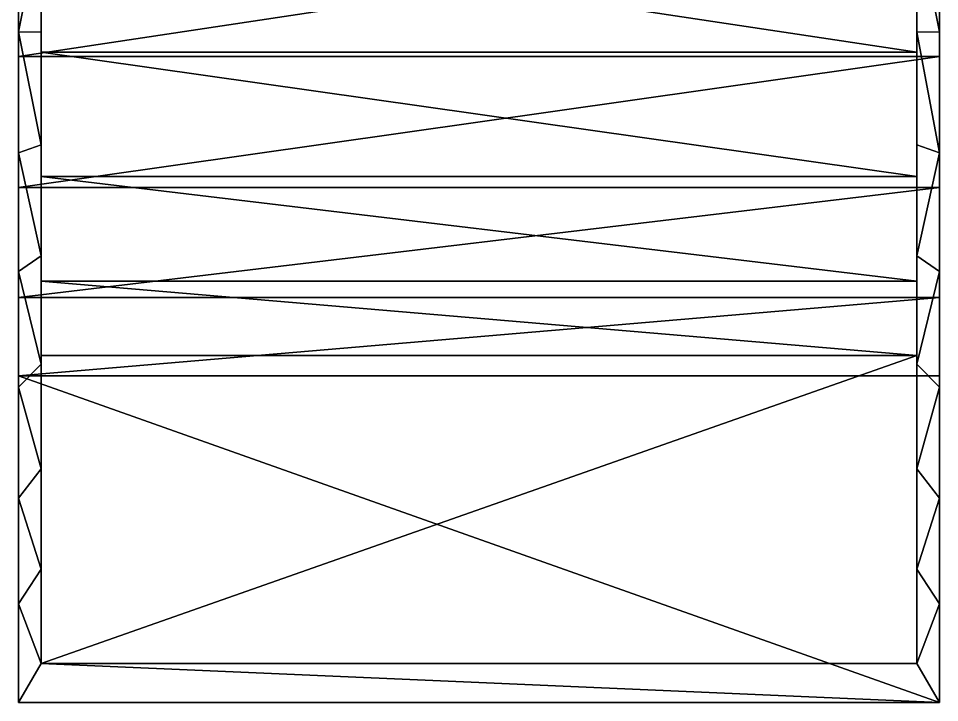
# Model space of a CAD drawing. Header units: metres. Extents: x -0.05 to 1.81, y -0.26 to 2.46.
# Drawn here: x -0.045 to 1.805, y -0.261 to 1.114 of the extents above; entities that cross this region are included whole.
import ezdxf

# ---------------------------------------------------------------- set-up
doc = ezdxf.new("R2010")
doc.units = ezdxf.units.M
doc.header["$LTSCALE"] = 65.185185
for name, color, linetype in [('1', 7, 'CONTINUOUS'), ('11', 7, 'CONTINUOUS'), ('12', 7, 'CONTINUOUS'), ('17', 7, 'CONTINUOUS'), ('18', 7, 'CONTINUOUS'), ('2', 7, 'CONTINUOUS'), ('21', 7, 'CONTINUOUS'), ('7', 7, 'CONTINUOUS'), ('8', 7, 'CONTINUOUS')]:
    doc.layers.add(name, color=color, linetype=linetype)

msp = doc.modelspace()

# ---------------------------------------------------------------- linework, layer by layer
at = {"layer": '1', "linetype": 'CONTINUOUS'}
for points in [[(0, 1.0868, 0.1301), (0, 1.3143, 0.1303), (0, 1.3117, 1.4726), (0, 1.0868, 0.1301)], [(0, 1.0464, 1.4652), (0, 1.0868, 0.1301), (0, 1.3117, 1.4726), (0, 1.0464, 1.4652)], [(0, 0.8603, 0.1079), (0, 1.0868, 0.1301), (0, 1.0464, 1.4652), (0, 0.8603, 0.1079)], [(0, 0.7964, 1.376), (0, 0.8603, 0.1079), (0, 1.0464, 1.4652), (0, 0.7964, 1.376)], [(0, 0.6371, 0.064), (0, 0.8603, 0.1079), (0, 0.7964, 1.376), (0, 0.6371, 0.064)], [(0, 0.5863, 1.2138), (0, 0.6371, 0.064), (0, 0.7964, 1.376), (0, 0.5863, 1.2138)], [(0, 0.4191, -0.0013), (0, 0.6371, 0.064), (0, 0.4368, 0.9945), (0, 0.4191, -0.0013)], [(0, 0.4368, 0.9945), (0, 0.6371, 0.064), (0, 0.5863, 1.2138), (0, 0.4368, 0.9945)], [(0, -0.1828, -0.3181), (0, 0.0072, -0.1933), (0, 0.4368, 0.9945), (0, -0.1828, -0.3181)], [(0, 0.0072, -0.1933), (0, 0.2085, -0.0873), (0, 0.4368, 0.9945), (0, 0.0072, -0.1933)], [(0, 0.2085, -0.0873), (0, 0.4191, -0.0013), (0, 0.4368, 0.9945), (0, 0.2085, -0.0873)]]:
    msp.add_3dface(points, dxfattribs=at)
at = {"layer": '11', "linetype": 'CONTINUOUS'}
for points in [[(-0.0454, 1.0871, 0.1301), (-0.0454, 1.3173, 1.5176), (-0.0454, 1.331, 0.1294), (-0.0454, 1.0871, 0.1301)], [(-0.0454, 1.0378, 1.5098), (-0.0454, 1.3173, 1.5176), (-0.0454, 1.0871, 0.1301), (-0.0454, 1.0378, 1.5098)], [(-0.0454, 0.8444, 0.1055), (-0.0454, 1.0378, 1.5098), (-0.0454, 1.0871, 0.1301), (-0.0454, 0.8444, 0.1055)], [(-0.0454, 0.7745, 1.4158), (-0.0454, 1.0378, 1.5098), (-0.0454, 0.8444, 0.1055), (-0.0454, 0.7745, 1.4158)], [(-0.0454, 0.6055, 0.056), (-0.0454, 0.7745, 1.4158), (-0.0454, 0.8444, 0.1055), (-0.0454, 0.6055, 0.056)], [(-0.0454, 0.5532, 1.2449), (-0.0454, 0.7745, 1.4158), (-0.0454, 0.6055, 0.056), (-0.0454, 0.5532, 1.2449)], [(-0.0454, 0.3731, -0.0181), (-0.0454, 0.5532, 1.2449), (-0.0454, 0.6055, 0.056), (-0.0454, 0.3731, -0.0181)], [(-0.0454, 0.3957, 1.0139), (-0.0454, 0.5532, 1.2449), (-0.0454, 0.3731, -0.0181), (-0.0454, 0.3957, 1.0139)], [(-0.0454, -0.2612, -0.3777), (-0.0454, 0.3957, 1.0139), (-0.0454, -0.0626, -0.2361), (-0.0454, -0.2612, -0.3777)], [(-0.0454, -0.0626, -0.2361), (-0.0454, 0.3957, 1.0139), (-0.0454, 0.1496, -0.1158), (-0.0454, -0.0626, -0.2361)], [(-0.0454, 0.1496, -0.1158), (-0.0454, 0.3957, 1.0139), (-0.0454, 0.3731, -0.0181), (-0.0454, 0.1496, -0.1158)]]:
    msp.add_3dface(points, dxfattribs=at)
at = {"layer": '12', "linetype": 'CONTINUOUS'}
for points in [[(1.8054, 1.0871, 0.1301), (1.8054, 1.331, 0.1294), (1.8054, 1.3173, 1.5176), (1.8054, 1.0871, 0.1301)], [(1.8054, 1.0378, 1.5098), (1.8054, 1.0871, 0.1301), (1.8054, 1.3173, 1.5176), (1.8054, 1.0378, 1.5098)], [(1.8054, 0.8444, 0.1055), (1.8054, 1.0871, 0.1301), (1.8054, 1.0378, 1.5098), (1.8054, 0.8444, 0.1055)], [(1.8054, 0.7745, 1.4158), (1.8054, 0.8444, 0.1055), (1.8054, 1.0378, 1.5098), (1.8054, 0.7745, 1.4158)], [(1.8054, 0.6055, 0.056), (1.8054, 0.8444, 0.1055), (1.8054, 0.7745, 1.4158), (1.8054, 0.6055, 0.056)], [(1.8054, 0.5532, 1.2449), (1.8054, 0.6055, 0.056), (1.8054, 0.7745, 1.4158), (1.8054, 0.5532, 1.2449)], [(1.8054, 0.3731, -0.0181), (1.8054, 0.6055, 0.056), (1.8054, 0.3957, 1.0139), (1.8054, 0.3731, -0.0181)], [(1.8054, 0.3957, 1.0139), (1.8054, 0.6055, 0.056), (1.8054, 0.5532, 1.2449), (1.8054, 0.3957, 1.0139)], [(1.8054, 0.1496, -0.1158), (1.8054, 0.3731, -0.0181), (1.8054, 0.3957, 1.0139), (1.8054, 0.1496, -0.1158)], [(1.8054, -0.0626, -0.2361), (1.8054, 0.1496, -0.1158), (1.8054, 0.3957, 1.0139), (1.8054, -0.0626, -0.2361)], [(1.8054, -0.2612, -0.3777), (1.8054, -0.0626, -0.2361), (1.8054, 0.3957, 1.0139), (1.8054, -0.2612, -0.3777)]]:
    msp.add_3dface(points, dxfattribs=at)
at = {"layer": '17', "linetype": 'CONTINUOUS'}
for points in [[(-0.0454, 1.3173, 1.5176), (-0.0454, 1.0378, 1.5098), (1.8054, 1.3173, 1.5176), (-0.0454, 1.3173, 1.5176)], [(-0.0454, 1.0378, 1.5098), (1.8054, 1.0378, 1.5098), (1.8054, 1.3173, 1.5176), (-0.0454, 1.0378, 1.5098)], [(-0.0454, 1.0378, 1.5098), (-0.0454, 0.7745, 1.4158), (1.8054, 1.0378, 1.5098), (-0.0454, 1.0378, 1.5098)], [(-0.0454, 0.7745, 1.4158), (1.8054, 0.7745, 1.4158), (1.8054, 1.0378, 1.5098), (-0.0454, 0.7745, 1.4158)], [(-0.0454, 0.7745, 1.4158), (-0.0454, 0.5532, 1.2449), (1.8054, 0.7745, 1.4158), (-0.0454, 0.7745, 1.4158)], [(-0.0454, 0.5532, 1.2449), (1.8054, 0.5532, 1.2449), (1.8054, 0.7745, 1.4158), (-0.0454, 0.5532, 1.2449)], [(-0.0454, 0.5532, 1.2449), (-0.0454, 0.3957, 1.0139), (1.8054, 0.5532, 1.2449), (-0.0454, 0.5532, 1.2449)], [(-0.0454, 0.3957, 1.0139), (1.8054, 0.3957, 1.0139), (1.8054, 0.5532, 1.2449), (-0.0454, 0.3957, 1.0139)]]:
    msp.add_3dface(points, dxfattribs=at)
at = {"layer": '18', "linetype": 'CONTINUOUS'}
for points in [[(-0.0454, 0.3957, 1.0139), (-0.0454, -0.2612, -0.3777), (1.8054, -0.2612, -0.3777), (-0.0454, 0.3957, 1.0139)], [(-0.0454, 0.3957, 1.0139), (1.8054, -0.2612, -0.3777), (1.8054, 0.3957, 1.0139), (-0.0454, 0.3957, 1.0139)]]:
    msp.add_3dface(points, dxfattribs=at)
at = {"layer": '2', "linetype": 'CONTINUOUS'}
for points in [[(1.76, 1.3143, 0.1303), (1.76, 1.0868, 0.1301), (1.76, 1.3117, 1.4726), (1.76, 1.3143, 0.1303)], [(1.76, 1.3117, 1.4726), (1.76, 1.0868, 0.1301), (1.76, 1.0464, 1.4652), (1.76, 1.3117, 1.4726)], [(1.76, 1.0868, 0.1301), (1.76, 0.8603, 0.1079), (1.76, 1.0464, 1.4652), (1.76, 1.0868, 0.1301)], [(1.76, 1.0464, 1.4652), (1.76, 0.8603, 0.1079), (1.76, 0.7964, 1.376), (1.76, 1.0464, 1.4652)], [(1.76, 0.8603, 0.1079), (1.76, 0.6371, 0.064), (1.76, 0.7964, 1.376), (1.76, 0.8603, 0.1079)], [(1.76, 0.7964, 1.376), (1.76, 0.6371, 0.064), (1.76, 0.5863, 1.2138), (1.76, 0.7964, 1.376)], [(1.76, 0.6371, 0.064), (1.76, 0.4191, -0.0013), (1.76, 0.5863, 1.2138), (1.76, 0.6371, 0.064)], [(1.76, 0.5863, 1.2138), (1.76, 0.4191, -0.0013), (1.76, 0.4368, 0.9945), (1.76, 0.5863, 1.2138)], [(1.76, 0.4191, -0.0013), (1.76, 0.2085, -0.0873), (1.76, 0.4368, 0.9945), (1.76, 0.4191, -0.0013)], [(1.76, 0.2085, -0.0873), (1.76, 0.0072, -0.1933), (1.76, 0.4368, 0.9945), (1.76, 0.2085, -0.0873)], [(1.76, 0.0072, -0.1933), (1.76, -0.1828, -0.3181), (1.76, 0.4368, 0.9945), (1.76, 0.0072, -0.1933)]]:
    msp.add_3dface(points, dxfattribs=at)
at = {"layer": '21', "linetype": 'CONTINUOUS'}
for points in [[(-0.0454, 1.0871, 0.1301), (-0.0454, 1.331, 0.1294), (0, 1.3143, 0.1303), (-0.0454, 1.0871, 0.1301)], [(0, 1.0868, 0.1301), (-0.0454, 1.0871, 0.1301), (0, 1.3143, 0.1303), (0, 1.0868, 0.1301)], [(1.8054, 1.331, 0.1294), (1.8054, 1.0871, 0.1301), (1.76, 1.3143, 0.1303), (1.8054, 1.331, 0.1294)], [(1.76, 1.3143, 0.1303), (1.8054, 1.0871, 0.1301), (1.76, 1.0868, 0.1301), (1.76, 1.3143, 0.1303)], [(-0.0454, 0.8444, 0.1055), (-0.0454, 1.0871, 0.1301), (0, 0.8603, 0.1079), (-0.0454, 0.8444, 0.1055)], [(0, 0.8603, 0.1079), (-0.0454, 1.0871, 0.1301), (0, 1.0868, 0.1301), (0, 0.8603, 0.1079)], [(1.8054, 1.0871, 0.1301), (1.8054, 0.8444, 0.1055), (1.76, 1.0868, 0.1301), (1.8054, 1.0871, 0.1301)], [(1.76, 1.0868, 0.1301), (1.8054, 0.8444, 0.1055), (1.76, 0.8603, 0.1079), (1.76, 1.0868, 0.1301)], [(0, 0.6371, 0.064), (-0.0454, 0.8444, 0.1055), (0, 0.8603, 0.1079), (0, 0.6371, 0.064)], [(1.76, 0.8603, 0.1079), (1.8054, 0.8444, 0.1055), (1.76, 0.6371, 0.064), (1.76, 0.8603, 0.1079)], [(-0.0454, 0.6055, 0.056), (-0.0454, 0.8444, 0.1055), (0, 0.6371, 0.064), (-0.0454, 0.6055, 0.056)], [(1.8054, 0.8444, 0.1055), (1.8054, 0.6055, 0.056), (1.76, 0.6371, 0.064), (1.8054, 0.8444, 0.1055)], [(0, 0.4191, -0.0013), (-0.0454, 0.6055, 0.056), (0, 0.6371, 0.064), (0, 0.4191, -0.0013)], [(1.76, 0.6371, 0.064), (1.8054, 0.6055, 0.056), (1.76, 0.4191, -0.0013), (1.76, 0.6371, 0.064)], [(-0.0454, 0.3731, -0.0181), (-0.0454, 0.6055, 0.056), (0, 0.4191, -0.0013), (-0.0454, 0.3731, -0.0181)], [(1.8054, 0.6055, 0.056), (1.8054, 0.3731, -0.0181), (1.76, 0.4191, -0.0013), (1.8054, 0.6055, 0.056)], [(0, 0.2085, -0.0873), (-0.0454, 0.3731, -0.0181), (0, 0.4191, -0.0013), (0, 0.2085, -0.0873)], [(1.76, 0.4191, -0.0013), (1.8054, 0.3731, -0.0181), (1.76, 0.2085, -0.0873), (1.76, 0.4191, -0.0013)], [(-0.0454, 0.1496, -0.1158), (-0.0454, 0.3731, -0.0181), (0, 0.2085, -0.0873), (-0.0454, 0.1496, -0.1158)], [(1.8054, 0.3731, -0.0181), (1.8054, 0.1496, -0.1158), (1.76, 0.2085, -0.0873), (1.8054, 0.3731, -0.0181)], [(0, 0.0072, -0.1933), (-0.0454, 0.1496, -0.1158), (0, 0.2085, -0.0873), (0, 0.0072, -0.1933)], [(1.76, 0.2085, -0.0873), (1.8054, 0.1496, -0.1158), (1.76, 0.0072, -0.1933), (1.76, 0.2085, -0.0873)], [(-0.0454, -0.0626, -0.2361), (-0.0454, 0.1496, -0.1158), (0, 0.0072, -0.1933), (-0.0454, -0.0626, -0.2361)], [(1.8054, 0.1496, -0.1158), (1.8054, -0.0626, -0.2361), (1.76, 0.0072, -0.1933), (1.8054, 0.1496, -0.1158)], [(0, -0.1828, -0.3181), (-0.0454, -0.0626, -0.2361), (0, 0.0072, -0.1933), (0, -0.1828, -0.3181)], [(1.76, 0.0072, -0.1933), (1.8054, -0.0626, -0.2361), (1.76, -0.1828, -0.3181), (1.76, 0.0072, -0.1933)], [(-0.0454, -0.2612, -0.3777), (-0.0454, -0.0626, -0.2361), (0, -0.1828, -0.3181), (-0.0454, -0.2612, -0.3777)], [(1.8054, -0.0626, -0.2361), (1.8054, -0.2612, -0.3777), (1.76, -0.1828, -0.3181), (1.8054, -0.0626, -0.2361)], [(1.8054, -0.2612, -0.3777), (-0.0454, -0.2612, -0.3777), (0, -0.1828, -0.3181), (1.8054, -0.2612, -0.3777)], [(1.76, -0.1828, -0.3181), (1.8054, -0.2612, -0.3777), (0, -0.1828, -0.3181), (1.76, -0.1828, -0.3181)]]:
    msp.add_3dface(points, dxfattribs=at)
at = {"layer": '7', "linetype": 'CONTINUOUS'}
for points in [[(0, 1.0464, 1.4652), (0, 1.3117, 1.4726), (1.76, 1.0464, 1.4652), (0, 1.0464, 1.4652)], [(0, 1.3117, 1.4726), (1.76, 1.3117, 1.4726), (1.76, 1.0464, 1.4652), (0, 1.3117, 1.4726)], [(0, 0.7964, 1.376), (0, 1.0464, 1.4652), (1.76, 0.7964, 1.376), (0, 0.7964, 1.376)], [(0, 1.0464, 1.4652), (1.76, 1.0464, 1.4652), (1.76, 0.7964, 1.376), (0, 1.0464, 1.4652)], [(0, 0.5863, 1.2138), (0, 0.7964, 1.376), (1.76, 0.5863, 1.2138), (0, 0.5863, 1.2138)], [(0, 0.7964, 1.376), (1.76, 0.7964, 1.376), (1.76, 0.5863, 1.2138), (0, 0.7964, 1.376)], [(0, 0.4368, 0.9945), (0, 0.5863, 1.2138), (1.76, 0.4368, 0.9945), (0, 0.4368, 0.9945)], [(0, 0.5863, 1.2138), (1.76, 0.5863, 1.2138), (1.76, 0.4368, 0.9945), (0, 0.5863, 1.2138)]]:
    msp.add_3dface(points, dxfattribs=at)
at = {"layer": '8', "linetype": 'CONTINUOUS'}
for points in [[(1.76, -0.1828, -0.3181), (0, -0.1828, -0.3181), (1.76, 0.4368, 0.9945), (1.76, -0.1828, -0.3181)], [(0, -0.1828, -0.3181), (0, 0.4368, 0.9945), (1.76, 0.4368, 0.9945), (0, -0.1828, -0.3181)]]:
    msp.add_3dface(points, dxfattribs=at)

doc.saveas('drawing.dxf')
